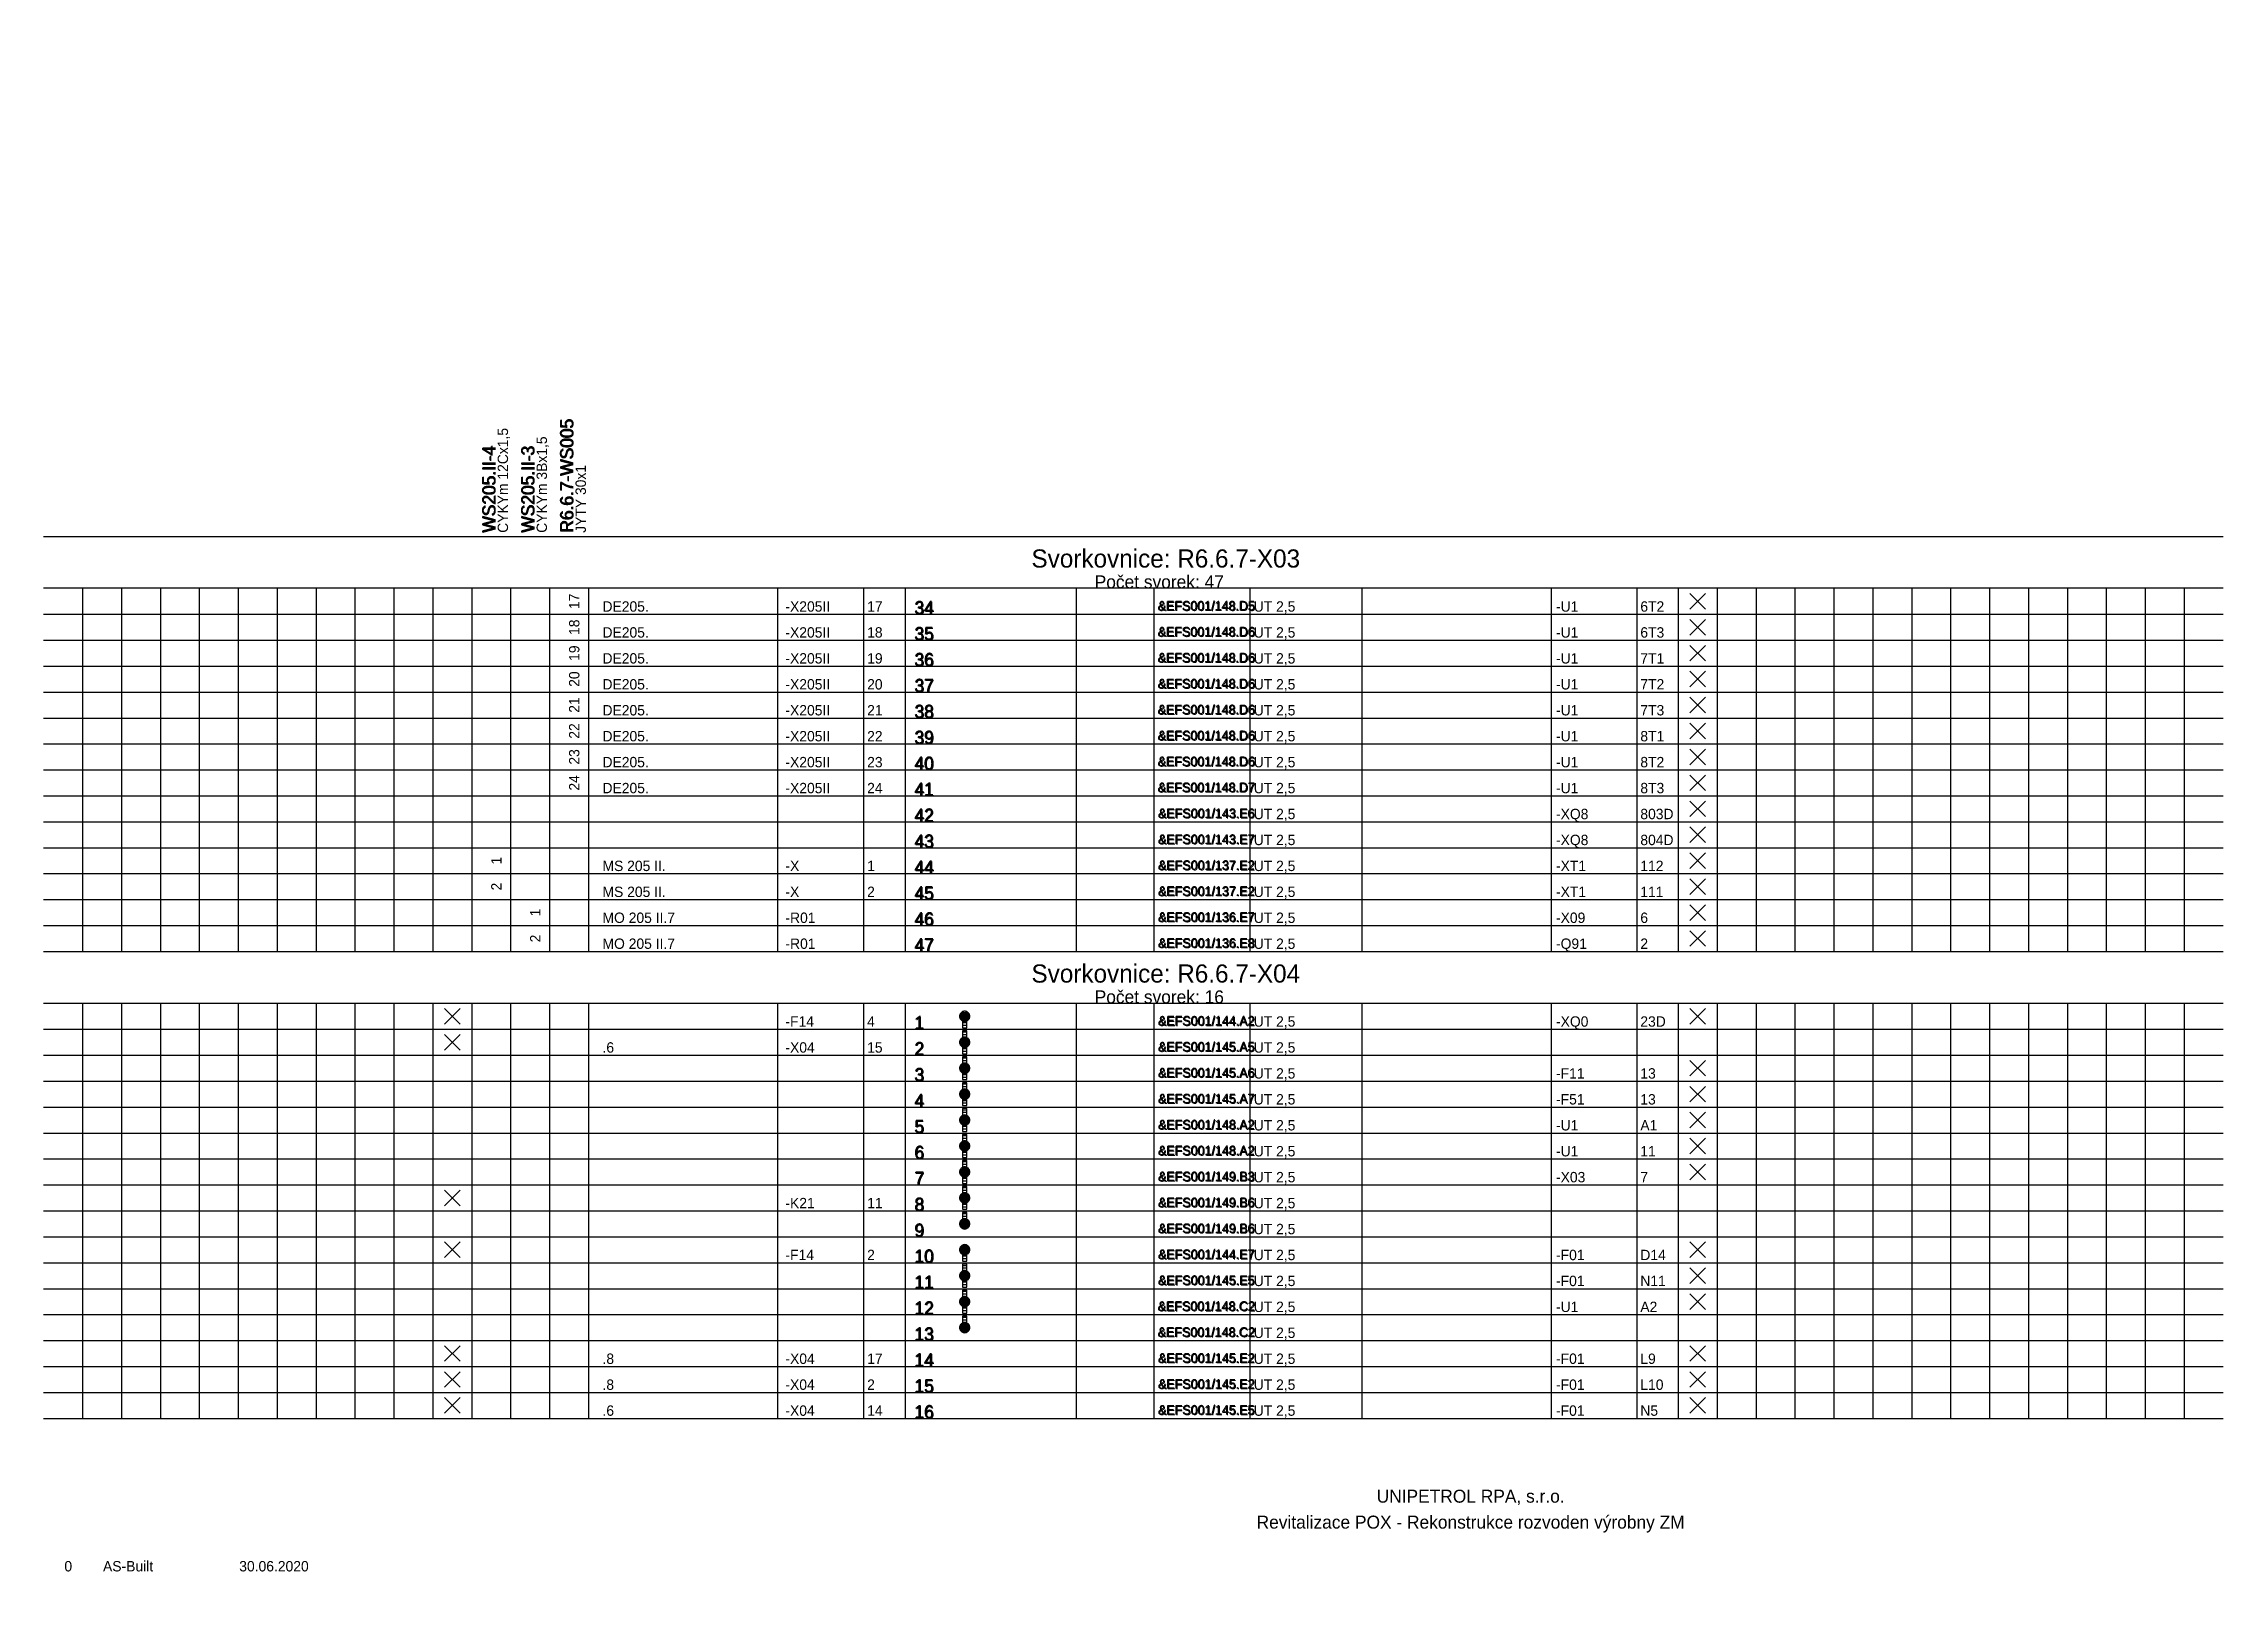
# Model space of a CAD drawing. Extents: x 0 to 420, y -1 to 300.
import ezdxf
from ezdxf.enums import TextEntityAlignment as Align

# ---------------------------------------------------------------- set-up
doc = ezdxf.new("R2010")
doc.units = 0
doc.header["$MEASUREMENT"] = 0
doc.linetypes.add('LTY1', pattern=[0])
for name, color, linetype in [('PEN1', 7, 'LTY1'), ('PEN2', 7, 'LTY1'), ('PEN4', 7, 'LTY1'), ('PEN5', 7, 'LTY1'), ('SYMBOL', 7, 'LTY1')]:
    doc.layers.add(name, color=color, linetype=linetype)
doc.styles.add('NORMSCHRIFT', font='normwin')

# ---------------------------------------------------------------- blocks, each defined once
blk = doc.blocks.new('_SS-BLOK-S')
at = {"layer": 'PEN5', "linetype": 'LTY1'}
for p, q in [((0, -5), (420, -5)), ((420, -15), (0, -15))]:
    blk.add_line(p, q, dxfattribs=at)
at = {"layer": 'PEN1', "style": 'NORMSCHRIFT', "flags": 8}
for tag in ['CODE_1', 'CODE_2', 'CODE_3', 'CODE_4']:
    blk.add_attdef(tag, text='', height=3.5, dxfattribs=at).set_placement((216.25, -11), align=Align.CENTER)
at = {"layer": 'PEN2', "style": 'NORMSCHRIFT', "flags": 8}
blk.add_attdef('CODE_307', text='', height=2.5, dxfattribs=at).set_placement((215, -15), align=Align.CENTER)
at = {"layer": 'PEN4', "style": 'NORMSCHRIFT', "flags": 9}
for tag in ['CODE_558', 'CODE_91']:
    blk.add_attdef(tag, (0, 0), '', height=3.5, dxfattribs=at)
blk = doc.blocks.new('_SS-VETA-S')
at = {"layer": 'PEN1', "linetype": 'LTY1'}
for p, q in [((7.5, 5), (7.5, 0)), ((15, 5), (15, 0)), ((22.5, 5), (22.5, 0)), ((30, 5), (30, 0)), ((37.5, 5), (37.5, 0)), ((45, 5), (45, 0)), ((52.5, 5), (52.5, 0)), ((60, 5), (60, 0)), ((67.5, 5), (67.5, 0)), ((75, 5), (75, 0)), ((82.5, 5), (82.5, 0)), ((90, 5), (90, 0)), ((97.5, 5), (97.5, 0)), ((141.5, 0), (141.5, 5)), ((158, 5), (158, 0)), ((199, 5), (199, 0)), ((214, 0), (214, 5)), ((232.5, 0), (232.5, 5)), ((290.5, 5), (290.5, 0)), ((307, 5), (307, 0)), ((322.5, 5), (322.5, 0)), ((330, 5), (330, 0)), ((337.5, 5), (337.5, 0)), ((345, 5), (345, 0)), ((352.5, 5), (352.5, 0)), ((360, 5), (360, 0)), ((367.5, 5), (367.5, 0)), ((375, 5), (375, 0)), ((382.5, 5), (382.5, 0)), ((390, 5), (390, 0)), ((390, 5), (390, 0)), ((397.5, 5), (397.5, 0)), ((405, 5), (405, 0)), ((412.5, 5), (412.5, 0)), ((0, 0), (420, 0))]:
    blk.add_line(p, q, dxfattribs=at)
at = {"layer": 'PEN5', "linetype": 'LTY1'}
for p, q in [((105, 5), (105, 0)), ((166, 5), (166, 0)), ((254, 5), (254, 0)), ((315, 5), (315, 0))]:
    blk.add_line(p, q, dxfattribs=at)
at = {"layer": 'PEN2', "style": 'NORMSCHRIFT', "flags": 8}
blk.add_attdef('CODE_21', (167.95, -0.1), '', height=2.5, dxfattribs=at)
at = {"layer": 'PEN4', "style": 'NORMSCHRIFT'}
for tag, p, height, flags in [('CODE_63', (0, 0), 3.5, 9), ('CODE_91', (0, 0), 3.5, 9), ('CODE_781', (0, 0), 3.5, 9), ('CODE_782', (0, 0), 3.5, 9), ('CODE_10003', (107.7, 0.5), 2, 8), ('CODE_10001', (107.7, 0.5), 2, 8), ('CODE_10002', (107.7, 0.5), 2, 8), ('CODE_10004', (142.95, 0.5), 2, 8), ('CODE_10021', (158.7, 0.5), 2, 8), ('CODE_41', (233.2, 0.5), 2, 8), ('CODE_11003', (255.95, 0.5), 2, 8), ('CODE_11001', (255.95, 0.5), 2, 8), ('CODE_11002', (255.95, 0.5), 2, 8), ('CODE_11004', (291.45, 0.5), 2, 8), ('CODE_11021', (307.7, 0.5), 2, 8)]:
    blk.add_attdef(tag, p, '', height=height, dxfattribs=dict(at, flags=flags))
at = {"layer": 'PEN4', "style": 'NORMSCHRIFT', "flags": 8}
blk.add_attdef('CODE_45', text='', height=2, dxfattribs=at).set_placement((198.1, 0.4), align=Align.RIGHT)
blk.add_attdef('CODE_10', text='', height=1.8, dxfattribs=at).set_placement((224.2, 0.6), align=Align.CENTER)
blk = doc.blocks.new('_SS-OZN-S')
at = {"layer": 'PEN4', "style": 'NORMSCHRIFT', "flags": 8}
blk.add_attdef('CODE_362', text='', height=2, rotation=90, dxfattribs=at).set_placement((-0.5, 2.5), align=Align.CENTER)
blk = doc.blocks.new('_SS-NEOZN-S')
at = {"layer": 'PEN2', "linetype": 'LTY1'}
for p, q in [((-4, 1), (-1, 4)), ((-4, 4), (-1, 1))]:
    blk.add_line(p, q, dxfattribs=at)
blk = doc.blocks.new('_SS-MUST3-S')
at = {"layer": 'PEN1', "linetype": 'LTY1'}
for p, q in [((-0.975, 0.075), (-1, 0)), ((-1, 0), (-0.975, -0.075)), ((-1, 0), (1, 0)), ((-0.95, 0.25), (-0.975, 0.15)), ((-0.975, 0.15), (-0.975, 0.075)), ((-0.925, 0.325), (-0.95, 0.25)), ((-0.95, 0.25), (0.95, 0.25)), ((-0.9, 0.4), (-0.925, 0.325)), ((-0.85, 0.5), (-0.9, 0.4)), ((-0.8, 0.55), (-0.85, 0.5)), ((-0.85, 0.5), (0.85, 0.5)), ((-0.75, 0.625), (-0.8, 0.55)), ((-0.7, 0.7), (-0.75, 0.625)), ((-0.625, 0.75), (-0.7, 0.7)), ((-0.55, 0.8), (-0.625, 0.75)), ((-0.625, 0.75), (0.625, 0.75)), ((-0.5, 0.85), (-0.55, 0.8)), ((-0.4, 0.9), (-0.5, 0.85)), ((-0.325, 0.925), (-0.4, 0.9)), ((-0.4, 0), (-0.4, -2.2)), ((0.4, 0), (-0.4, 0)), ((-0.25, 0.95), (-0.325, 0.925)), ((-0.15, 0.975), (-0.25, 0.95)), ((-0.075, 0.975), (-0.15, 0.975)), ((0, 1), (-0.075, 0.975)), ((0.075, 0.975), (0, 1)), ((0.15, 0.975), (0.075, 0.975)), ((0.25, 0.95), (0.15, 0.975)), ((0.325, 0.925), (0.25, 0.95)), ((0.4, 0.9), (0.325, 0.925)), ((0.5, 0.85), (0.4, 0.9)), ((0.4, -2.2), (0.4, 0)), ((0.55, 0.8), (0.5, 0.85)), ((0.625, 0.75), (0.55, 0.8)), ((0.7, 0.7), (0.625, 0.75)), ((0.75, 0.625), (0.7, 0.7)), ((0.8, 0.55), (0.75, 0.625)), ((0.85, 0.5), (0.8, 0.55)), ((0.9, 0.4), (0.85, 0.5)), ((0.925, 0.325), (0.9, 0.4)), ((0.95, 0.25), (0.925, 0.325)), ((0.975, 0.15), (0.95, 0.25)), ((0.975, 0.075), (0.975, 0.15)), ((1, 0), (0.975, 0.075)), ((0.975, -0.075), (1, 0)), ((-0.975, -0.075), (-0.975, -0.15)), ((-0.975, -0.15), (-0.95, -0.25)), ((-0.95, -0.25), (-0.925, -0.325)), ((-0.95, -0.25), (0.95, -0.25)), ((-0.925, -0.325), (-0.9, -0.4)), ((-0.9, -0.4), (-0.85, -0.5)), ((-0.85, -0.5), (-0.8, -0.55)), ((-0.85, -0.5), (0.85, -0.5)), ((-0.8, -0.55), (-0.75, -0.625)), ((-0.75, -0.625), (-0.7, -0.7)), ((-0.7, -0.7), (-0.625, -0.75)), ((-0.625, -0.75), (-0.55, -0.8)), ((-0.625, -0.75), (0.625, -0.75)), ((-0.55, -0.8), (-0.5, -0.85)), ((-0.5, -0.85), (-0.4, -0.9)), ((-0.4, -0.2), (0.4, -0.2)), ((-0.4, -0.7), (0.4, -0.7)), ((-0.4, -0.9), (-0.325, -0.925)), ((-0.4, -1.2), (0.4, -1.2)), ((-0.4, -1.7), (0.4, -1.7)), ((-0.4, -2.2), (0.4, -2.2)), ((-0.4, -2.2), (0.4, -2.2)), ((-0.325, -0.925), (-0.25, -0.95)), ((-0.25, -0.95), (-0.15, -0.975)), ((-0.15, -0.975), (-0.075, -0.975)), ((-0.075, -0.975), (0, -1)), ((0, -1), (0.075, -0.975)), ((0.075, -0.975), (0.15, -0.975)), ((0.15, -0.975), (0.25, -0.95)), ((0.25, -0.95), (0.325, -0.925)), ((0.325, -0.925), (0.4, -0.9)), ((0.4, -0.9), (0.5, -0.85)), ((0.5, -0.85), (0.55, -0.8)), ((0.55, -0.8), (0.625, -0.75)), ((0.625, -0.75), (0.7, -0.7)), ((0.7, -0.7), (0.75, -0.625)), ((0.75, -0.625), (0.8, -0.55)), ((0.8, -0.55), (0.85, -0.5)), ((0.85, -0.5), (0.9, -0.4)), ((0.9, -0.4), (0.925, -0.325)), ((0.925, -0.325), (0.95, -0.25)), ((0.95, -0.25), (0.975, -0.15)), ((0.975, -0.15), (0.975, -0.075))]:
    blk.add_line(p, q, dxfattribs=at)
blk = doc.blocks.new('_SS-MUST1-S')
at = {"layer": 'PEN1', "linetype": 'LTY1'}
for p, q in [((-0.975, 0.075), (-1, 0)), ((-1, 0), (-0.975, -0.075)), ((-1, 0), (1, 0)), ((-0.95, 0.25), (-0.975, 0.15)), ((-0.975, 0.15), (-0.975, 0.075)), ((-0.925, 0.325), (-0.95, 0.25)), ((-0.95, 0.25), (0.95, 0.25)), ((-0.9, 0.4), (-0.925, 0.325)), ((-0.85, 0.5), (-0.9, 0.4)), ((-0.8, 0.55), (-0.85, 0.5)), ((-0.85, 0.5), (0.85, 0.5)), ((-0.75, 0.625), (-0.8, 0.55)), ((-0.7, 0.7), (-0.75, 0.625)), ((-0.625, 0.75), (-0.7, 0.7)), ((-0.55, 0.8), (-0.625, 0.75)), ((-0.625, 0.75), (0.625, 0.75)), ((-0.5, 0.85), (-0.55, 0.8)), ((-0.4, 0.9), (-0.5, 0.85)), ((-0.4, 2.2), (-0.4, 0)), ((0.4, 2.2), (-0.4, 2.2)), ((-0.4, 2), (0.4, 2)), ((-0.4, 1.5), (0.4, 1.5)), ((-0.4, 1), (0.4, 1)), ((-0.325, 0.925), (-0.4, 0.9)), ((-0.4, 0.5), (0.4, 0.5)), ((-0.4, 0), (0.4, 0)), ((-0.4, 0), (0.4, 0)), ((-0.25, 0.95), (-0.325, 0.925)), ((-0.15, 0.975), (-0.25, 0.95)), ((-0.075, 0.975), (-0.15, 0.975)), ((0, 1), (-0.075, 0.975)), ((0.075, 0.975), (0, 1)), ((0.15, 0.975), (0.075, 0.975)), ((0.25, 0.95), (0.15, 0.975)), ((0.325, 0.925), (0.25, 0.95)), ((0.4, 0.9), (0.325, 0.925)), ((0.4, 0), (0.4, 2.2)), ((0.5, 0.85), (0.4, 0.9)), ((0.55, 0.8), (0.5, 0.85)), ((0.625, 0.75), (0.55, 0.8)), ((0.7, 0.7), (0.625, 0.75)), ((0.75, 0.625), (0.7, 0.7)), ((0.8, 0.55), (0.75, 0.625)), ((0.85, 0.5), (0.8, 0.55)), ((0.9, 0.4), (0.85, 0.5)), ((0.925, 0.325), (0.9, 0.4)), ((0.95, 0.25), (0.925, 0.325)), ((0.975, 0.15), (0.95, 0.25)), ((0.975, 0.075), (0.975, 0.15)), ((1, 0), (0.975, 0.075)), ((0.975, -0.075), (1, 0)), ((-0.975, -0.075), (-0.975, -0.15)), ((-0.975, -0.15), (-0.95, -0.25)), ((-0.95, -0.25), (-0.925, -0.325)), ((-0.95, -0.25), (0.95, -0.25)), ((-0.925, -0.325), (-0.9, -0.4)), ((-0.9, -0.4), (-0.85, -0.5)), ((-0.85, -0.5), (-0.8, -0.55)), ((-0.85, -0.5), (0.85, -0.5)), ((-0.8, -0.55), (-0.75, -0.625)), ((-0.75, -0.625), (-0.7, -0.7)), ((-0.7, -0.7), (-0.625, -0.75)), ((-0.625, -0.75), (-0.55, -0.8)), ((-0.625, -0.75), (0.625, -0.75)), ((-0.55, -0.8), (-0.5, -0.85)), ((-0.5, -0.85), (-0.4, -0.9)), ((-0.4, -0.9), (-0.325, -0.925)), ((-0.325, -0.925), (-0.25, -0.95)), ((-0.25, -0.95), (-0.15, -0.975)), ((-0.15, -0.975), (-0.075, -0.975)), ((-0.075, -0.975), (0, -1)), ((0, -1), (0.075, -0.975)), ((0.075, -0.975), (0.15, -0.975)), ((0.15, -0.975), (0.25, -0.95)), ((0.25, -0.95), (0.325, -0.925)), ((0.325, -0.925), (0.4, -0.9)), ((0.4, -0.9), (0.5, -0.85)), ((0.5, -0.85), (0.55, -0.8)), ((0.55, -0.8), (0.625, -0.75)), ((0.625, -0.75), (0.7, -0.7)), ((0.7, -0.7), (0.75, -0.625)), ((0.75, -0.625), (0.8, -0.55)), ((0.8, -0.55), (0.85, -0.5)), ((0.85, -0.5), (0.9, -0.4)), ((0.9, -0.4), (0.925, -0.325)), ((0.925, -0.325), (0.95, -0.25)), ((0.95, -0.25), (0.975, -0.15)), ((0.975, -0.15), (0.975, -0.075))]:
    blk.add_line(p, q, dxfattribs=at)
blk = doc.blocks.new('_SS-KAB-S')
at = {"layer": 'PEN2', "style": 'NORMSCHRIFT', "flags": 8}
blk.add_attdef('CODE_365', (-2.9, -9.35), '', height=2.5, rotation=90, dxfattribs=at)
at = {"layer": 'PEN4', "style": 'NORMSCHRIFT', "flags": 8}
blk.add_attdef('CODE_1003', (-0.5, -9.3), '', height=2, rotation=90, dxfattribs=at)
at = {"layer": 'PEN4', "style": 'NORMSCHRIFT', "flags": 9}
for tag in ['CODE_367', 'CODE_372', 'CODE_373']:
    blk.add_attdef(tag, (0, 0), '', height=3.5, dxfattribs=at)
blk = doc.blocks.new('_9-REV')
at = {"layer": 'PEN4', "style": 'NORMSCHRIFT', "flags": 8}
blk.add_attdef('CODE_12778', text='', height=2, dxfattribs=at).set_placement((-0.25, 0.5), align=Align.CENTER)
at = {"layer": 'PEN4', "style": 'NORMSCHRIFT'}
for tag, p, height, flags in [('CODE_5902', (0, 0), 3.5, 9), ('CODE_12783', (6.45, 0.5), 2, 8), ('CODE_12782', (32.7, 0.5), 2, 8)]:
    blk.add_attdef(tag, p, '', height=height, dxfattribs=dict(at, flags=flags))

msp = doc.modelspace()

# ---------------------------------------------------------------- block references
at = {"layer": 'SYMBOL'}
for name, p, values in [('_SS-KAB-S', (105, 215), {'CODE_365': 'R6.6.7-WS005', 'CODE_1003': 'JYTY 30x1'}), ('_SS-KAB-S', (90, 215), {'CODE_365': 'WS205.II-4', 'CODE_1003': 'CYKYm 12Cx1,5'}), ('_SS-KAB-S', (97.5, 215), {'CODE_365': 'WS205.II-3', 'CODE_1003': 'CYKYm 3Bx1,5'}), ('_SS-VETA-S', (0, 190), {'CODE_21': '34', 'CODE_10': '&EFS001/148.D5', 'CODE_10004': '-X205II', 'CODE_10021': '17', 'CODE_11004': '-U1', 'CODE_11021': '6T2', 'CODE_41': 'UT 2,5'}), ('_SS-OZN-S', (103.75, 190), {'CODE_362': '17'}), ('_SS-VETA-S', (0, 185), {'CODE_21': '35', 'CODE_10': '&EFS001/148.D6', 'CODE_10004': '-X205II', 'CODE_10021': '18', 'CODE_11004': '-U1', 'CODE_11021': '6T3', 'CODE_41': 'UT 2,5'}), ('_SS-VETA-S', (0, 180), {'CODE_21': '36', 'CODE_10': '&EFS001/148.D6', 'CODE_10004': '-X205II', 'CODE_10021': '19', 'CODE_11004': '-U1', 'CODE_11021': '7T1', 'CODE_41': 'UT 2,5'}), ('_SS-OZN-S', (103.75, 185), {'CODE_362': '18'}), ('_SS-OZN-S', (103.75, 180), {'CODE_362': '19'}), ('_SS-VETA-S', (0, 175), {'CODE_21': '37', 'CODE_10': '&EFS001/148.D6', 'CODE_10004': '-X205II', 'CODE_10021': '20', 'CODE_11004': '-U1', 'CODE_11021': '7T2', 'CODE_41': 'UT 2,5'}), ('_SS-OZN-S', (103.75, 175), {'CODE_362': '20'}), ('_SS-VETA-S', (0, 170), {'CODE_21': '38', 'CODE_10': '&EFS001/148.D6', 'CODE_10004': '-X205II', 'CODE_10021': '21', 'CODE_11004': '-U1', 'CODE_11021': '7T3', 'CODE_41': 'UT 2,5'}), ('_SS-OZN-S', (103.75, 170), {'CODE_362': '21'}), ('_SS-VETA-S', (0, 165), {'CODE_21': '39', 'CODE_10': '&EFS001/148.D6', 'CODE_10004': '-X205II', 'CODE_10021': '22', 'CODE_11004': '-U1', 'CODE_11021': '8T1', 'CODE_41': 'UT 2,5'}), ('_SS-OZN-S', (103.75, 165), {'CODE_362': '22'}), ('_SS-VETA-S', (0, 160), {'CODE_21': '40', 'CODE_10': '&EFS001/148.D6', 'CODE_10004': '-X205II', 'CODE_10021': '23', 'CODE_11004': '-U1', 'CODE_11021': '8T2', 'CODE_41': 'UT 2,5'}), ('_SS-VETA-S', (0, 155), {'CODE_21': '41', 'CODE_10': '&EFS001/148.D7', 'CODE_10004': '-X205II', 'CODE_10021': '24', 'CODE_11004': '-U1', 'CODE_11021': '8T3', 'CODE_41': 'UT 2,5'}), ('_SS-OZN-S', (103.75, 160), {'CODE_362': '23'}), ('_SS-OZN-S', (103.75, 155), {'CODE_362': '24'}), ('_SS-VETA-S', (0, 150), {'CODE_21': '42', 'CODE_10': '&EFS001/143.E6', 'CODE_11004': '-XQ8', 'CODE_11021': '803D', 'CODE_41': 'UT 2,5'}), ('_SS-VETA-S', (0, 145), {'CODE_21': '43', 'CODE_10': '&EFS001/143.E7', 'CODE_11004': '-XQ8', 'CODE_11021': '804D', 'CODE_41': 'UT 2,5'}), ('_SS-VETA-S', (0, 140), {'CODE_21': '44', 'CODE_10': '&EFS001/137.E2', 'CODE_10004': '-X', 'CODE_10021': '1', 'CODE_11004': '-XT1', 'CODE_11021': '112', 'CODE_41': 'UT 2,5'}), ('_SS-OZN-S', (88.75, 140), {'CODE_362': '1'}), ('_SS-VETA-S', (0, 135), {'CODE_21': '45', 'CODE_10': '&EFS001/137.E2', 'CODE_10004': '-X', 'CODE_10021': '2', 'CODE_11004': '-XT1', 'CODE_11021': '111', 'CODE_41': 'UT 2,5'}), ('_SS-VETA-S', (0, 130), {'CODE_21': '46', 'CODE_10': '&EFS001/136.E7', 'CODE_10004': '-R01', 'CODE_11004': '-X09', 'CODE_11021': '6', 'CODE_41': 'UT 2,5'}), ('_SS-OZN-S', (88.75, 135), {'CODE_362': '2'}), ('_SS-OZN-S', (96.25, 130), {'CODE_362': '1'}), ('_SS-VETA-S', (0, 125), {'CODE_21': '47', 'CODE_10': '&EFS001/136.E8', 'CODE_10004': '-R01', 'CODE_11004': '-Q91', 'CODE_11021': '2', 'CODE_41': 'UT 2,5'}), ('_SS-OZN-S', (96.25, 125), {'CODE_362': '2'}), ('_SS-VETA-S', (0, 110), {'CODE_21': '1', 'CODE_10': '&EFS001/144.A2', 'CODE_10004': '-F14', 'CODE_10021': '4', 'CODE_11004': '-XQ0', 'CODE_11021': '23D', 'CODE_41': 'UT 2,5'}), ('_SS-VETA-S', (0, 105), {'CODE_21': '2', 'CODE_10': '&EFS001/145.A5', 'CODE_10004': '-X04', 'CODE_10021': '15', 'CODE_41': 'UT 2,5'}), ('_SS-VETA-S', (0, 100), {'CODE_21': '3', 'CODE_10': '&EFS001/145.A6', 'CODE_11004': '-F11', 'CODE_11021': '13', 'CODE_41': 'UT 2,5'}), ('_SS-VETA-S', (0, 95), {'CODE_21': '4', 'CODE_10': '&EFS001/145.A7', 'CODE_11004': '-F51', 'CODE_11021': '13', 'CODE_41': 'UT 2,5'}), ('_SS-VETA-S', (0, 90), {'CODE_21': '5', 'CODE_10': '&EFS001/148.A2', 'CODE_11004': '-U1', 'CODE_11021': 'A1', 'CODE_41': 'UT 2,5'}), ('_SS-VETA-S', (0, 85), {'CODE_21': '6', 'CODE_10': '&EFS001/148.A2', 'CODE_11004': '-U1', 'CODE_11021': '11', 'CODE_41': 'UT 2,5'}), ('_SS-VETA-S', (0, 80), {'CODE_21': '7', 'CODE_10': '&EFS001/149.B3', 'CODE_11004': '-X03', 'CODE_11021': '7', 'CODE_41': 'UT 2,5'}), ('_SS-VETA-S', (0, 75), {'CODE_21': '8', 'CODE_10': '&EFS001/149.B6', 'CODE_10004': '-K21', 'CODE_10021': '11', 'CODE_41': 'UT 2,5'}), ('_SS-VETA-S', (0, 70), {'CODE_21': '9', 'CODE_10': '&EFS001/149.B6', 'CODE_41': 'UT 2,5'}), ('_SS-VETA-S', (0, 65), {'CODE_21': '10', 'CODE_10': '&EFS001/144.E7', 'CODE_10004': '-F14', 'CODE_10021': '2', 'CODE_11004': '-F01', 'CODE_11021': 'D14', 'CODE_41': 'UT 2,5'}), ('_SS-VETA-S', (0, 60), {'CODE_21': '11', 'CODE_10': '&EFS001/145.E5', 'CODE_11004': '-F01', 'CODE_11021': 'N11', 'CODE_41': 'UT 2,5'}), ('_SS-VETA-S', (0, 55), {'CODE_21': '12', 'CODE_10': '&EFS001/148.C2', 'CODE_11004': '-U1', 'CODE_11021': 'A2', 'CODE_41': 'UT 2,5'}), ('_SS-VETA-S', (0, 50), {'CODE_21': '13', 'CODE_10': '&EFS001/148.C2', 'CODE_41': 'UT 2,5'}), ('_SS-VETA-S', (0, 45), {'CODE_21': '14', 'CODE_10': '&EFS001/145.E2', 'CODE_10004': '-X04', 'CODE_10021': '17', 'CODE_11004': '-F01', 'CODE_11021': 'L9', 'CODE_41': 'UT 2,5'}), ('_SS-VETA-S', (0, 40), {'CODE_21': '15', 'CODE_10': '&EFS001/145.E2', 'CODE_10004': '-X04', 'CODE_10021': '2', 'CODE_11004': '-F01', 'CODE_11021': 'L10', 'CODE_41': 'UT 2,5'}), ('_SS-VETA-S', (0, 35), {'CODE_21': '16', 'CODE_10': '&EFS001/145.E5', 'CODE_10004': '-X04', 'CODE_10021': '14', 'CODE_11004': '-F01', 'CODE_11021': 'N5', 'CODE_41': 'UT 2,5'}), ('_9-REV', (5, 5), {'CODE_12778': '0', 'CODE_12783': 'AS-Built', 'CODE_12782': '30.06.2020'})]:
    msp.add_blockref(name, p, dxfattribs=at).add_auto_attribs(values)
for name, p in [('_SS-BLOK-S', (0, 210)), ('_SS-NEOZN-S', (321.25, 190)), ('_SS-NEOZN-S', (321.25, 185)), ('_SS-NEOZN-S', (321.25, 180)), ('_SS-NEOZN-S', (321.25, 175)), ('_SS-NEOZN-S', (321.25, 170)), ('_SS-NEOZN-S', (321.25, 165)), ('_SS-NEOZN-S', (321.25, 160)), ('_SS-NEOZN-S', (321.25, 155)), ('_SS-NEOZN-S', (321.25, 150)), ('_SS-NEOZN-S', (321.25, 145)), ('_SS-NEOZN-S', (321.25, 140)), ('_SS-NEOZN-S', (321.25, 135)), ('_SS-NEOZN-S', (321.25, 130)), ('_SS-NEOZN-S', (321.25, 125)), ('_SS-BLOK-S', (0, 130)), ('_SS-NEOZN-S', (81.25, 110)), ('_SS-MUST3-S', (177.5, 112.5)), ('_SS-NEOZN-S', (321.25, 110)), ('_SS-MUST1-S', (177.5, 107.5)), ('_SS-NEOZN-S', (81.25, 105)), ('_SS-MUST3-S', (177.5, 107.5)), ('_SS-MUST1-S', (177.5, 102.5)), ('_SS-MUST3-S', (177.5, 102.5)), ('_SS-NEOZN-S', (321.25, 100)), ('_SS-MUST1-S', (177.5, 97.5)), ('_SS-MUST3-S', (177.5, 97.5)), ('_SS-NEOZN-S', (321.25, 95)), ('_SS-MUST1-S', (177.5, 92.5)), ('_SS-MUST3-S', (177.5, 92.5)), ('_SS-NEOZN-S', (321.25, 90)), ('_SS-MUST1-S', (177.5, 87.5)), ('_SS-MUST3-S', (177.5, 87.5)), ('_SS-NEOZN-S', (321.25, 85)), ('_SS-MUST1-S', (177.5, 82.5)), ('_SS-MUST3-S', (177.5, 82.5)), ('_SS-NEOZN-S', (321.25, 80)), ('_SS-NEOZN-S', (81.25, 75)), ('_SS-MUST1-S', (177.5, 77.5)), ('_SS-MUST3-S', (177.5, 77.5)), ('_SS-MUST1-S', (177.5, 72.5)), ('_SS-NEOZN-S', (81.25, 65)), ('_SS-MUST3-S', (177.5, 67.5)), ('_SS-NEOZN-S', (321.25, 65)), ('_SS-MUST1-S', (177.5, 62.5)), ('_SS-MUST3-S', (177.5, 62.5)), ('_SS-NEOZN-S', (321.25, 60)), ('_SS-MUST1-S', (177.5, 57.5)), ('_SS-NEOZN-S', (321.25, 55)), ('_SS-MUST3-S', (177.5, 57.5)), ('_SS-MUST1-S', (177.5, 52.5)), ('_SS-NEOZN-S', (81.25, 45)), ('_SS-NEOZN-S', (321.25, 45)), ('_SS-NEOZN-S', (81.25, 40)), ('_SS-NEOZN-S', (321.25, 40)), ('_SS-NEOZN-S', (81.25, 35)), ('_SS-NEOZN-S', (321.25, 35))]:
    msp.add_blockref(name, p, dxfattribs=at)

# ---------------------------------------------------------------- texts
at = {"layer": 'PEN1', "style": 'NORMSCHRIFT'}
for s, p in [('Svorkovnice: R6.6.7-X03', (216.25, 199)), ('Svorkovnice: R6.6.7-X04', (216.25, 119))]:
    msp.add_text(s, height=3.5, dxfattribs=at).set_placement(p, align=Align.CENTER)
at = {"layer": 'PEN2', "style": 'NORMSCHRIFT'}
for s, p in [('R6.6.7-WS005', (102, 205.75)), ('R6.6.7-WS005', (102.1, 205.85)), ('WS205.II-4', (87, 205.75)), ('WS205.II-4', (87.1, 205.85)), ('WS205.II-3', (94.5, 205.75)), ('WS205.II-3', (94.6, 205.85))]:
    msp.add_text(s, height=2.5, rotation=90, dxfattribs=at).set_placement(p)
for s, p in [('Počet svorek: 47', (215, 195)), ('Počet svorek: 16', (215, 115)), ('UNIPETROL RPA, s.r.o.', (275, 18.75)), ('Revitalizace POX - Rekonstrukce rozvoden výrobny ZM', (275, 13.75))]:
    msp.add_text(s, height=2.5, dxfattribs=at).set_placement(p, align=Align.CENTER)
for s, p in [('34', (167.75, 190)), ('34', (167.85, 190.1)), ('35', (167.75, 185)), ('35', (167.85, 185.1)), ('36', (167.75, 180)), ('36', (167.85, 180.1)), ('37', (167.75, 175)), ('37', (167.85, 175.1)), ('38', (167.75, 170)), ('38', (167.85, 170.1)), ('39', (167.75, 165)), ('39', (167.85, 165.1)), ('40', (167.75, 160)), ('40', (167.85, 160.1)), ('41', (167.75, 155)), ('41', (167.85, 155.1)), ('42', (167.75, 150)), ('42', (167.85, 150.1)), ('43', (167.75, 145)), ('43', (167.85, 145.1)), ('44', (167.75, 140)), ('44', (167.85, 140.1)), ('45', (167.75, 135)), ('45', (167.85, 135.1)), ('46', (167.75, 130)), ('46', (167.85, 130.1)), ('47', (167.75, 125)), ('47', (167.85, 125.1)), ('1', (167.75, 110)), ('1', (167.85, 110.1)), ('2', (167.75, 105)), ('2', (167.85, 105.1)), ('3', (167.75, 100)), ('3', (167.85, 100.1)), ('4', (167.75, 95)), ('4', (167.85, 95.1)), ('5', (167.75, 90)), ('5', (167.85, 90.1)), ('6', (167.75, 85)), ('6', (167.85, 85.1)), ('7', (167.75, 80)), ('7', (167.85, 80.1)), ('8', (167.75, 75)), ('8', (167.85, 75.1)), ('9', (167.75, 70)), ('9', (167.85, 70.1)), ('10', (167.75, 65)), ('10', (167.85, 65.1)), ('11', (167.75, 60)), ('11', (167.85, 60.1)), ('12', (167.75, 55)), ('12', (167.85, 55.1)), ('13', (167.75, 50)), ('13', (167.85, 50.1)), ('14', (167.75, 45)), ('14', (167.85, 45.1)), ('15', (167.75, 40)), ('15', (167.85, 40.1)), ('16', (167.75, 35)), ('16', (167.85, 35.1))]:
    msp.add_text(s, height=2.5, dxfattribs=at).set_placement(p)
at = {"layer": 'PEN4', "style": 'NORMSCHRIFT'}
for s, p in [('DE205.', (107.7, 190.5)), ('DE205.', (107.7, 185.5)), ('DE205.', (107.7, 180.5)), ('DE205.', (107.7, 175.5)), ('DE205.', (107.7, 170.5)), ('DE205.', (107.7, 165.5)), ('DE205.', (107.7, 160.5)), ('DE205.', (107.7, 155.5)), ('MS 205 II.', (107.7, 140.5)), ('MS 205 II.', (107.7, 135.5)), ('MO 205 II.7', (107.7, 130.5)), ('MO 205 II.7', (107.7, 125.5)), ('.6', (107.7, 105.5)), ('.8', (107.7, 45.5)), ('.8', (107.7, 40.5)), ('.6', (107.7, 35.5))]:
    msp.add_text(s, height=2, dxfattribs=at).set_placement(p)
for s, p in [('&EFS001/148.D5', (224, 190.7)), ('&EFS001/148.D5', (224.1, 190.8)), ('&EFS001/148.D6', (224, 185.7)), ('&EFS001/148.D6', (224.1, 185.8)), ('&EFS001/148.D6', (224, 180.7)), ('&EFS001/148.D6', (224.1, 180.8)), ('&EFS001/148.D6', (224, 175.7)), ('&EFS001/148.D6', (224.1, 175.8)), ('&EFS001/148.D6', (224, 170.7)), ('&EFS001/148.D6', (224.1, 170.8)), ('&EFS001/148.D6', (224, 165.7)), ('&EFS001/148.D6', (224.1, 165.8)), ('&EFS001/148.D6', (224, 160.7)), ('&EFS001/148.D6', (224.1, 160.8)), ('&EFS001/148.D7', (224, 155.7)), ('&EFS001/148.D7', (224.1, 155.8)), ('&EFS001/143.E6', (224, 150.7)), ('&EFS001/143.E6', (224.1, 150.8)), ('&EFS001/143.E7', (224, 145.7)), ('&EFS001/143.E7', (224.1, 145.8)), ('&EFS001/137.E2', (224, 140.7)), ('&EFS001/137.E2', (224.1, 140.8)), ('&EFS001/137.E2', (224, 135.7)), ('&EFS001/137.E2', (224.1, 135.8)), ('&EFS001/136.E7', (224, 130.7)), ('&EFS001/136.E7', (224.1, 130.8)), ('&EFS001/136.E8', (224, 125.7)), ('&EFS001/136.E8', (224.1, 125.8)), ('&EFS001/144.A2', (224, 110.7)), ('&EFS001/144.A2', (224.1, 110.8)), ('&EFS001/145.A5', (224, 105.7)), ('&EFS001/145.A5', (224.1, 105.8)), ('&EFS001/145.A6', (224, 100.7)), ('&EFS001/145.A6', (224.1, 100.8)), ('&EFS001/145.A7', (224, 95.7)), ('&EFS001/145.A7', (224.1, 95.8)), ('&EFS001/148.A2', (224, 90.7)), ('&EFS001/148.A2', (224.1, 90.8)), ('&EFS001/148.A2', (224, 85.7)), ('&EFS001/148.A2', (224.1, 85.8)), ('&EFS001/149.B3', (224, 80.7)), ('&EFS001/149.B3', (224.1, 80.8)), ('&EFS001/149.B6', (224, 75.7)), ('&EFS001/149.B6', (224.1, 75.8)), ('&EFS001/149.B6', (224, 70.7)), ('&EFS001/149.B6', (224.1, 70.8)), ('&EFS001/144.E7', (224, 65.7)), ('&EFS001/144.E7', (224.1, 65.8)), ('&EFS001/145.E5', (224, 60.7)), ('&EFS001/145.E5', (224.1, 60.8)), ('&EFS001/148.C2', (224, 55.7)), ('&EFS001/148.C2', (224.1, 55.8)), ('&EFS001/148.C2', (224, 50.7)), ('&EFS001/148.C2', (224.1, 50.8)), ('&EFS001/145.E2', (224, 45.7)), ('&EFS001/145.E2', (224.1, 45.8)), ('&EFS001/145.E2', (224, 40.7)), ('&EFS001/145.E2', (224.1, 40.8)), ('&EFS001/145.E5', (224, 35.7)), ('&EFS001/145.E5', (224.1, 35.8))]:
    msp.add_text(s, height=1.8, dxfattribs=at).set_placement(p, align=Align.CENTER)

doc.saveas('drawing.dxf')
